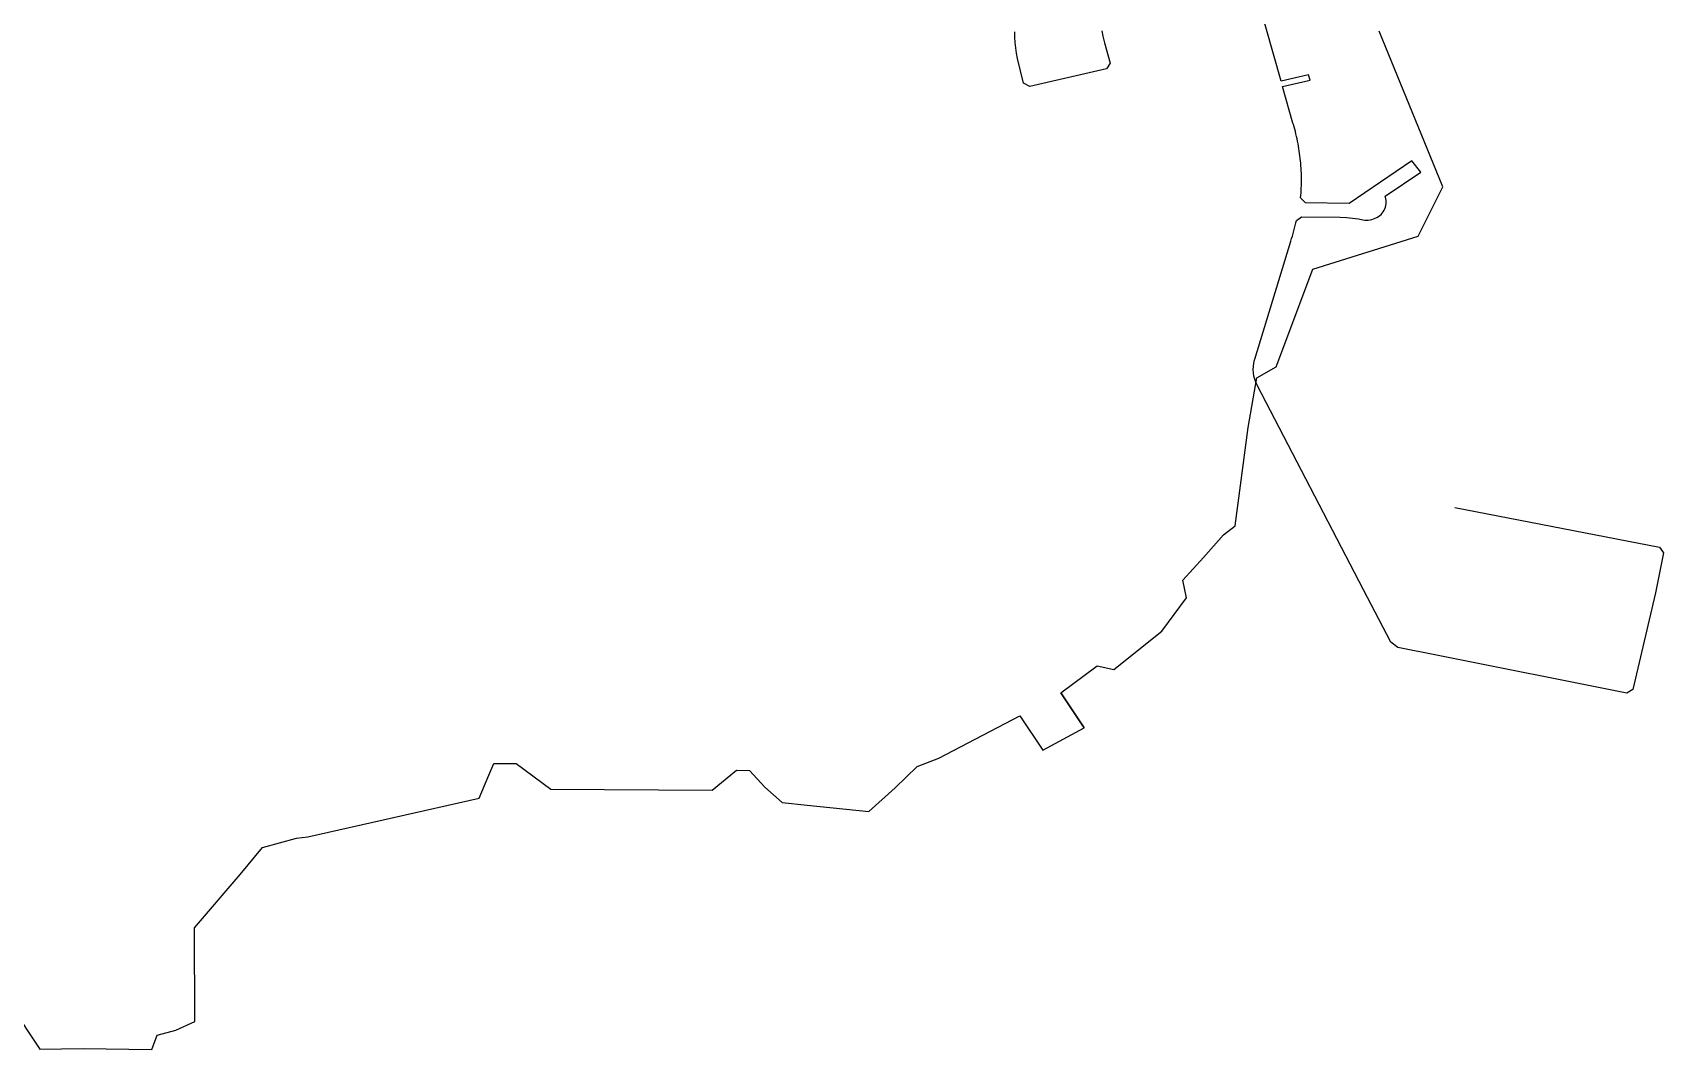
# Model space of a CAD drawing. Header units: millimetres. Extents: x -46.6554 to -46.6319, y -23.689 to -23.6746.
# Drawn here: x -46.64367 to -46.63577, y -23.68901 to -23.68408 of the extents above; entities that cross this region are included whole.
import ezdxf

# ---------------------------------------------------------------- set-up
doc = ezdxf.new("R2010")
doc.units = ezdxf.units.MM
doc.layers.add('building_parcel_Line', color=7, linetype='Continuous')

msp = doc.modelspace()

# ---------------------------------------------------------------- linework, layer by layer
at = {"layer": 'building_parcel_Line', "color": 7, "linetype": 'Continuous', "transparency": 33554687}
for points in [[(-46.6367787, -23.6863843), (-46.6357878, -23.6865759), (-46.6357682, -23.6866027), (-46.6358065, -23.6867967), (-46.6359165, -23.6872656), (-46.6359456, -23.6872829), (-46.6368665, -23.6870989), (-46.6370542, -23.6870614), (-46.6370888, -23.6870363), (-46.637221, -23.6867818), (-46.6377355, -23.6857915), (-46.6377422, -23.685777), (-46.6377475, -23.6857621), (-46.6377514, -23.6857467), (-46.6377538, -23.6857311), (-46.6377547, -23.6857154), (-46.6377541, -23.6856996), (-46.6377521, -23.685684), (-46.6377485, -23.6856686), (-46.6377474, -23.6856649), (-46.6375735, -23.6850931), (-46.6375694, -23.6850806), (-46.6375654, -23.6850681), (-46.6375616, -23.6850555), (-46.6375579, -23.6850429), (-46.6375544, -23.6850302), (-46.6375511, -23.6850175), (-46.6375479, -23.6850048), (-46.6375451, -23.6849933), (-46.6375209, -23.6849753), (-46.6373333, -23.6849773), (-46.6373037, -23.6849786), (-46.6372742, -23.6849813), (-46.6372449, -23.6849854), (-46.6372237, -23.6849893), (-46.6372151, -23.6849905), (-46.6372063, -23.684991), (-46.6371975, -23.6849907), (-46.6371888, -23.6849897), (-46.6371802, -23.6849879), (-46.6371719, -23.6849854), (-46.6371638, -23.6849822), (-46.6371561, -23.6849783), (-46.6371488, -23.6849737), (-46.637142, -23.6849686), (-46.6371358, -23.6849629), (-46.6371302, -23.6849567), (-46.6371252, -23.6849501), (-46.6371209, -23.684943), (-46.6371173, -23.6849356), (-46.6371145, -23.6849279), (-46.6371125, -23.6849201), (-46.6371113, -23.684912), (-46.6371109, -23.684904), (-46.6371113, -23.6848959), (-46.6371125, -23.6848879), (-46.6371146, -23.68488), (-46.6371161, -23.6848756), (-46.6369435, -23.6847583), (-46.6369872, -23.6847038), (-46.6372905, -23.6849101), (-46.6375012, -23.6849078), (-46.6375253, -23.6848834), (-46.6375243, -23.6848714), (-46.6375234, -23.6848594), (-46.6375227, -23.6848475), (-46.6375221, -23.6848355), (-46.6375217, -23.6848235), (-46.6375215, -23.6848115), (-46.6375214, -23.6847995), (-46.6375214, -23.6847876), (-46.6375216, -23.6847756), (-46.6375219, -23.6847636), (-46.6375224, -23.6847516), (-46.6375231, -23.6847396), (-46.6375239, -23.6847277), (-46.6375248, -23.6847157), (-46.6375259, -23.6847038), (-46.6375272, -23.6846918), (-46.6375286, -23.6846799), (-46.6375301, -23.684668), (-46.6375318, -23.6846561), (-46.6375337, -23.6846443), (-46.6375357, -23.6846324), (-46.6375378, -23.6846206), (-46.6375401, -23.6846088), (-46.6375426, -23.684597), (-46.6375452, -23.6845853), (-46.6375479, -23.6845736), (-46.6375508, -23.6845619), (-46.6375539, -23.6845502), (-46.637557, -23.6845386), (-46.6375604, -23.684527), (-46.6375623, -23.6845206), (-46.6376124, -23.6843436), (-46.6374799, -23.684313), (-46.637487, -23.6842871), (-46.6376199, -23.6843174), (-46.6382037, -23.6822563)], [(-46.6384877, -23.6840743), (-46.6384833, -23.6841003), (-46.6384772, -23.6841259), (-46.6384756, -23.6841318), (-46.6384476, -23.6842298), (-46.6384652, -23.6842571), (-46.6388378, -23.684343), (-46.638867, -23.6843265), (-46.6388964, -23.6842077), (-46.6389013, -23.6841821), (-46.638905, -23.6841563), (-46.6389076, -23.6841305), (-46.6389091, -23.6841045), (-46.6389094, -23.6840785)], [(-46.6386866, -23.6872812), (-46.6385742, -23.6874514), (-46.6386866, -23.6872812), (-46.6385112, -23.6871502), (-46.6384303, -23.687168), (-46.6381969, -23.6869833), (-46.6380789, -23.6868212), (-46.6380967, -23.6867357), (-46.6379956, -23.6866265), (-46.6378984, -23.6865166), (-46.6378422, -23.6864727), (-46.6377791, -23.6859965), (-46.637737, -23.6857558), (-46.6376432, -23.6857015), (-46.6374663, -23.6852279), (-46.6369554, -23.6850682), (-46.636837, -23.6848289), (-46.6371444, -23.684076)], [(-46.6439115, -23.6885904), (-46.6436319, -23.6890081), (-46.6434227, -23.6890049), (-46.6430894, -23.6890096), (-46.6430639, -23.6889409), (-46.6429743, -23.6889158), (-46.6428815, -23.6888747), (-46.6428835, -23.6884197), (-46.6426619, -23.6881622), (-46.6425535, -23.6880308), (-46.6423892, -23.6879867), (-46.6423343, -23.6879796), (-46.6415049, -23.6877928), (-46.6414573, -23.6876805), (-46.6414333, -23.6876239), (-46.6413257, -23.6876239), (-46.6411572, -23.6877477), (-46.6403758, -23.6877527), (-46.640258, -23.6876564), (-46.6401948, -23.6876573), (-46.6401205, -23.6877386), (-46.6400361, -23.6878132), (-46.6399151, -23.6878266), (-46.6396164, -23.6878575), (-46.63949, -23.687742), (-46.6393822, -23.687638), (-46.6392785, -23.6875981), (-46.6388853, -23.6873928), (-46.6387739, -23.6875599), (-46.6385742, -23.6874514)]]:
    msp.add_lwpolyline(points, dxfattribs=at)

doc.saveas('drawing.dxf')
